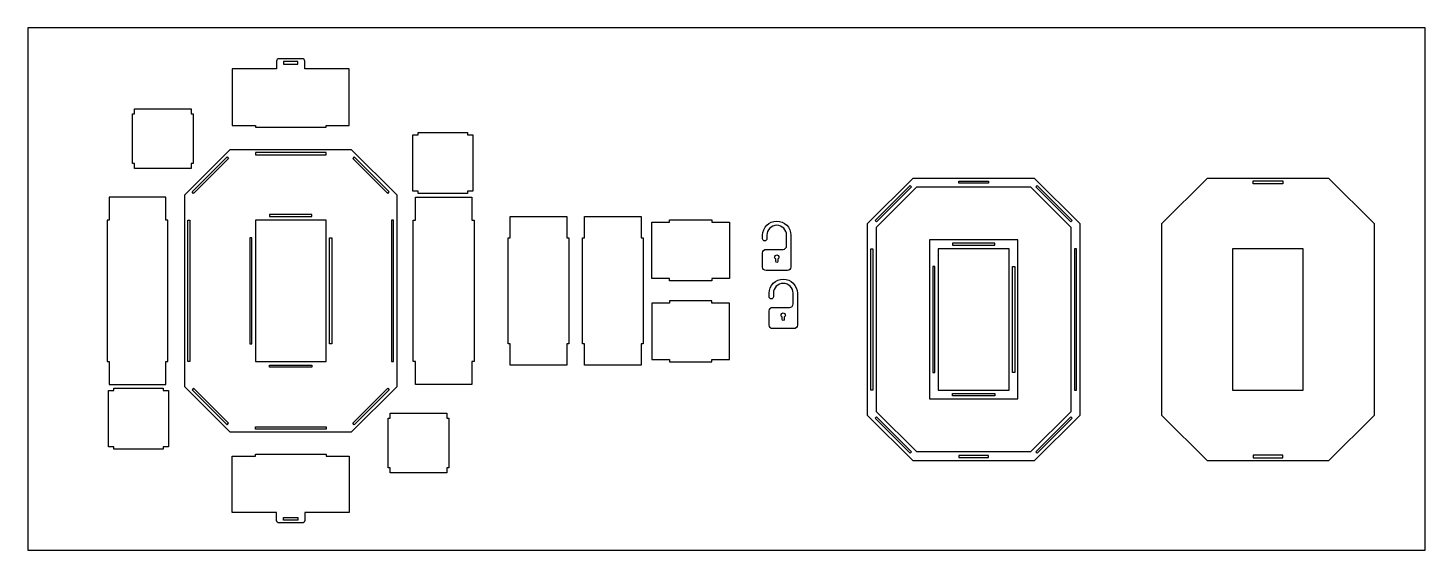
# Model space of a CAD drawing. Header units: millimetres. Extents: x 9903 to 11879, y 3234 to 3973.
import ezdxf

# ---------------------------------------------------------------- set-up
doc = ezdxf.new("R2010")
doc.units = ezdxf.units.MM

msp = doc.modelspace()

# ---------------------------------------------------------------- linework, layer by layer
for points in [[(9902.7, 3234.3), (11879.3, 3234.3), (11879.3, 3972.7), (9902.7, 3972.7)], [(10264.4, 3925.2), (10264.4, 3921.7), (10284.4, 3921.7), (10284.4, 3925.2)], [(10133.5, 3851.1), (10136.5, 3851.1), (10136.5, 3781.1), (10133.5, 3781.1), (10133.5, 3773.8), (10053.5, 3773.8), (10053.5, 3781.1), (10050.5, 3781.1), (10050.5, 3851.1), (10053.5, 3851.1), (10053.5, 3858.5), (10133.5, 3858.5)], [(10524.6, 3741.8), (10524.6, 3738.8), (10454.6, 3738.8), (10454.6, 3741.8), (10447.2, 3741.8), (10447.2, 3821.8), (10454.6, 3821.8), (10454.6, 3824.8), (10524.6, 3824.8), (10524.6, 3821.8), (10531.9, 3821.8), (10531.9, 3741.8)], [(10424.4, 3736.6), (10424.4, 3465.3), (10360.1, 3401), (10188.7, 3401), (10124.4, 3465.3), (10124.4, 3736.6), (10188.7, 3801), (10360.1, 3801)], [(10224.4, 3793.5), (10324.4, 3793.5), (10324.4, 3796.5), (10224.4, 3796.5)], [(10186.6, 3788.2), (10137.1, 3738.7), (10135, 3740.9), (10184.5, 3790.4)], [(10362.2, 3788.2), (10411.7, 3738.7), (10413.8, 3740.9), (10364.3, 3790.4)], [(11390.7, 3696.2), (11390.7, 3424.8), (11326.4, 3360.5), (11155, 3360.5), (11090.7, 3424.8), (11090.7, 3696.2), (11155, 3760.5), (11326.4, 3760.5)], [(11219.7, 3756), (11261.7, 3756), (11261.7, 3753), (11219.7, 3753)], [(11807.1, 3696.2), (11807.1, 3424.8), (11742.8, 3360.5), (11571.4, 3360.5), (11507.1, 3424.8), (11507.1, 3696.2), (11571.4, 3760.5), (11742.8, 3760.5)], [(11636.1, 3756.5), (11678.1, 3756.5), (11678.1, 3752.5), (11636.1, 3752.5)], [(11152.9, 3747.8), (11103.4, 3698.3), (11101.3, 3700.5), (11150.8, 3750)], [(11378.2, 3691.1), (11378.2, 3430), (11321.2, 3373), (11160.2, 3373), (11103.2, 3430), (11103.2, 3691.1), (11160.2, 3748), (11321.2, 3748)], [(11328.5, 3747.8), (11378, 3698.3), (11380.1, 3700.5), (11330.6, 3750)], [(10017.8, 3701), (10014.8, 3701), (10014.8, 3501), (10017.8, 3501), (10017.8, 3468.4), (10097.8, 3468.4), (10097.8, 3501), (10100.8, 3501), (10100.8, 3701), (10097.8, 3701), (10097.8, 3733.5), (10017.8, 3733.5)], [(10530.9, 3701), (10533.9, 3701), (10533.9, 3501), (10530.9, 3501), (10530.9, 3468.4), (10450.9, 3468.4), (10450.9, 3501), (10447.9, 3501), (10447.9, 3701), (10450.9, 3701), (10450.9, 3733.5), (10530.9, 3733.5)], [(10128.9, 3501), (10128.9, 3701), (10131.9, 3701), (10131.9, 3501)], [(10324.4, 3501), (10324.4, 3701), (10224.4, 3701), (10224.4, 3501)], [(10244.4, 3706), (10304.4, 3706), (10304.4, 3709), (10244.4, 3709)], [(10419.9, 3501), (10419.9, 3701), (10416.9, 3701), (10416.9, 3501)], [(10585.1, 3526), (10582.1, 3526), (10582.1, 3676), (10585.1, 3676), (10585.1, 3706), (10665.1, 3706), (10665.1, 3676), (10668.1, 3676), (10668.1, 3526), (10665.1, 3526), (10665.1, 3496), (10585.1, 3496)], [(10690.2, 3526), (10687.2, 3526), (10687.2, 3676), (10690.2, 3676), (10690.2, 3706), (10770.2, 3706), (10770.2, 3676), (10773.2, 3676), (10773.2, 3526), (10770.2, 3526), (10770.2, 3496), (10690.2, 3496)], [(10810.2, 3698.2), (10810.2, 3701.2), (10870.2, 3701.2), (10870.2, 3698.2), (10895.2, 3698.2), (10895.2, 3618.2), (10870.2, 3618.2), (10870.2, 3615.2), (10810.2, 3615.2), (10810.2, 3618.2), (10785.2, 3618.2), (10785.2, 3698.2)], [(10216.4, 3676), (10216.4, 3526), (10219.4, 3526), (10219.4, 3676)], [(10332.4, 3676), (10332.4, 3526), (10329.4, 3526), (10329.4, 3676)], [(11095.2, 3460.5), (11095.2, 3660.5), (11098.2, 3660.5), (11098.2, 3460.5)], [(11303.2, 3448), (11303.2, 3673), (11178.2, 3673), (11178.2, 3448)], [(11290.7, 3460.5), (11290.7, 3660.5), (11190.7, 3660.5), (11190.7, 3460.5)], [(11210.7, 3665.5), (11270.7, 3665.5), (11270.7, 3668.5), (11210.7, 3668.5)], [(11386.2, 3460.5), (11386.2, 3660.5), (11383.2, 3660.5), (11383.2, 3460.5)], [(11707.1, 3460.5), (11707.1, 3660.5), (11607.1, 3660.5), (11607.1, 3460.5)], [(11182.7, 3635.5), (11182.7, 3485.5), (11185.7, 3485.5), (11185.7, 3635.5)], [(11298.7, 3635.5), (11298.7, 3485.5), (11295.7, 3485.5), (11295.7, 3635.5)], [(10810.2, 3503.7), (10810.2, 3500.7), (10870.2, 3500.7), (10870.2, 3503.7), (10895.2, 3503.7), (10895.2, 3583.7), (10870.2, 3583.7), (10870.2, 3586.7), (10810.2, 3586.7), (10810.2, 3583.7), (10785.2, 3583.7), (10785.2, 3503.7)], [(10244.4, 3496), (10304.4, 3496), (10304.4, 3493), (10244.4, 3493)], [(10024.2, 3460.1), (10024.2, 3463.1), (10094.2, 3463.1), (10094.2, 3460.1), (10101.6, 3460.1), (10101.6, 3380.1), (10094.2, 3380.1), (10094.2, 3377.1), (10024.2, 3377.1), (10024.2, 3380.1), (10016.8, 3380.1), (10016.8, 3460.1)], [(10186.6, 3413.7), (10137.1, 3463.2), (10135, 3461), (10184.5, 3411.5)], [(10362.2, 3413.7), (10411.7, 3463.2), (10413.8, 3461), (10364.3, 3411.5)], [(11210.7, 3455.5), (11270.7, 3455.5), (11270.7, 3452.5), (11210.7, 3452.5)], [(10415.2, 3350.8), (10412.2, 3350.8), (10412.2, 3420.8), (10415.2, 3420.8), (10415.2, 3428.1), (10495.2, 3428.1), (10495.2, 3420.8), (10498.2, 3420.8), (10498.2, 3350.8), (10495.2, 3350.8), (10495.2, 3343.4), (10415.2, 3343.4)], [(11152.9, 3373.3), (11103.4, 3422.7), (11101.3, 3420.6), (11150.8, 3371.1)], [(11328.5, 3373.3), (11378, 3422.7), (11380.1, 3420.6), (11330.6, 3371.1)], [(10224.4, 3408.5), (10324.4, 3408.5), (10324.4, 3405.5), (10224.4, 3405.5)], [(11219.7, 3365), (11261.7, 3365), (11261.7, 3368), (11219.7, 3368)], [(11636.1, 3364.5), (11678.1, 3364.5), (11678.1, 3368.5), (11636.1, 3368.5)], [(10264.4, 3276.7), (10264.4, 3280.2), (10284.4, 3280.2), (10284.4, 3276.7)]]:
    msp.add_lwpolyline(points, close=True)
for points in [[(10290.9, 3929.2), (10257.9, 3929.2, 0.414214), (10254.4, 3925.7), (10254.4, 3914.7), (10191.8, 3914.7), (10191.8, 3834.7), (10224.4, 3834.7), (10224.4, 3832.2), (10324.4, 3832.2), (10324.4, 3834.7), (10357, 3834.7), (10357, 3914.7), (10294.4, 3914.7), (10294.4, 3925.7, 0.414214)], [(10942.1, 3674.6), (10942.1, 3679.6, -1), (10982.1, 3679.6), (10982.1, 3659.6), (10982.1, 3634.6, -0.414214), (10977.1, 3629.6), (10947.1, 3629.6, -0.414214), (10942.1, 3634.6), (10942.1, 3654.6, -0.414214), (10947.1, 3659.6), (10971.1, 3659.6, 0.414214), (10976.1, 3664.6), (10976.1, 3679.6, 1), (10948.1, 3679.6), (10948.1, 3674.6, -1)], [(10963.6, 3646.1), (10963.6, 3642.6, -1), (10960.6, 3642.6), (10960.6, 3646.1, -3.732051)], [(10951.3, 3592.5), (10951.3, 3597.5, -1), (10991.3, 3597.5), (10991.3, 3577.5), (10991.3, 3552.5, -0.414214), (10986.3, 3547.5), (10956.3, 3547.5, -0.414214), (10951.3, 3552.5), (10951.3, 3572.5, -0.414214), (10956.3, 3577.5), (10980.3, 3577.5, 0.414214), (10985.3, 3582.5), (10985.3, 3597.5, 1), (10957.3, 3597.5), (10957.3, 3592.5, -1)], [(10972.8, 3564), (10972.8, 3560.4, -1), (10969.8, 3560.4), (10969.8, 3564, -3.732051)], [(10290.9, 3272.7), (10257.9, 3272.7, -0.414214), (10254.4, 3276.2), (10254.4, 3287.2), (10191.8, 3287.2), (10191.8, 3367.2), (10224.4, 3367.2), (10224.4, 3369.7), (10324.4, 3369.7), (10324.4, 3367.2), (10357, 3367.2), (10357, 3287.2), (10294.4, 3287.2), (10294.4, 3276.2, -0.414214)]]:
    msp.add_lwpolyline(points, format="xyb", close=True)

doc.saveas('drawing.dxf')
